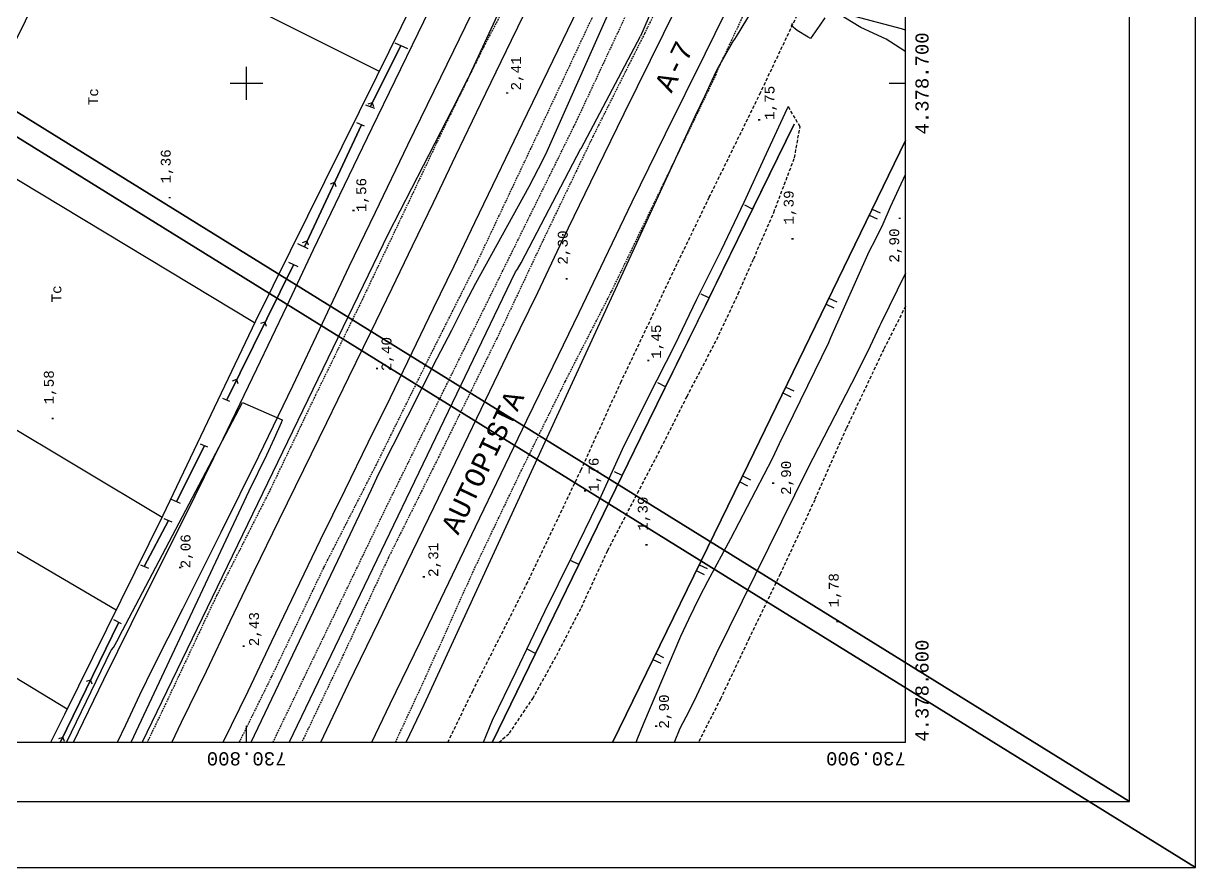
# Model space of a CAD drawing. Extents: x 730354 to 731930, y 4378581 to 4379608.
# Drawn here: x 730766.2 to 730944, y 4378581 to 4378709.1 of the extents above; entities that cross this region are included whole.
import ezdxf
from ezdxf.enums import TextEntityAlignment as Align

# ---------------------------------------------------------------- set-up
doc = ezdxf.new("R2010")
doc.units = 0
doc.header["$MEASUREMENT"] = 0
doc.linetypes.add('DASHED', pattern=[0.75, 0.5, -0.25])
doc.linetypes.add('HIDDEN', pattern=[0.375, 0.25, -0.125])
doc.layers.get('0').update_dxf_attribs({"linetype": 'CONTINUOUS'})
for name, color, linetype in [('1', 7, 'CONTINUOUS'), ('11', 7, 'CONTINUOUS'), ('14', 7, 'CONTINUOUS'), ('2', 7, 'CONTINUOUS'), ('25', 7, 'CONTINUOUS'), ('27', 7, 'CONTINUOUS'), ('36', 7, 'CONTINUOUS'), ('44', 7, 'CONTINUOUS'), ('48', 7, 'CONTINUOUS'), ('50', 7, 'CONTINUOUS'), ('51', 7, 'CONTINUOUS'), ('62', 7, 'CONTINUOUS'), ('8', 7, 'CONTINUOUS'), ('9', 7, 'CONTINUOUS'), ('PATTERN_CLASS', 7, 'CONTINUOUS')]:
    doc.layers.add(name, color=color, linetype=linetype)
doc.styles.add('MONOTXT', font='MONOTXT', dxfattribs={"height": 0.2})

# ---------------------------------------------------------------- blocks, each defined once
blk = doc.blocks.new('SEMI')
at = {"layer": '62', "color": 7, "linetype": 'CONTINUOUS'}
blk.add_line((0, 0), (0, 2.5), dxfattribs=at)
blk = doc.blocks.new('MARVA')
at = {"layer": '62', "color": 7, "linetype": 'CONTINUOUS'}
for p, q in [((4999.95, 0), (4999.95, 7999.93)), ((3999.96, 974.99), (3999.96, 1024.99)), ((4024.96, 999.99), (3974.96, 999.99)), ((4999.95, 999.99), (4974.95, 999.99)), ((4999.95, 0), (0, 0))]:
    blk.add_line(p, q, dxfattribs=at)
at = {"layer": '62', "color": 7, "linetype": 'CONTINUOUS', "xscale": 9.99990686758433, "yscale": 9.99990686758433}
blk.add_blockref('SEMI', (3999.96, 0), dxfattribs=at)
at = {"layer": '62', "color": 7, "linetype": 'CONTINUOUS', "style": 'MONOTXT'}
blk.add_attdef('TAG50', (0, 0), '', height=20, rotation=180, dxfattribs=at)
blk = doc.blocks.new('MARVAL')
at = {"layer": '62', "color": 7, "linetype": 'CONTINUOUS'}
ref = blk.add_blockref('MARVA', (0, 0), dxfattribs=dict(at, xscale=0.1000009313241567, yscale=0.1000009313241567))
ref.add_attrib('TAG40', '730.800', dxfattribs={"color": 7, "linetype": 'CONTINUOUS', "height": 2, "rotation": 180, "style": 'MONOTXT'}).set_placement((400.02, -1.5), align=Align.CENTER)
ref.add_attrib('TAG50', '730.900', (500.05, -1.5), dxfattribs={"color": 7, "linetype": 'CONTINUOUS', "height": 2, "rotation": 180, "style": 'MONOTXT'})
ref.add_attrib('TAG60', '4.378.600', dxfattribs={"color": 7, "linetype": 'CONTINUOUS', "height": 1.99, "rotation": 90, "style": 'MONOTXT'}).set_placement((501.5, 0.09), align=Align.TOP_LEFT)
ref.add_attrib('TAG70', '4.378.700', dxfattribs={"color": 7, "linetype": 'CONTINUOUS', "height": 1.99, "rotation": 90, "style": 'MONOTXT'}).set_placement((501.5, 99.99), align=Align.TOP_CENTER)

msp = doc.modelspace()

# ---------------------------------------------------------------- linework, layer by layer
at = {"layer": '1', "color": 1, "linetype": 'CONTINUOUS'}
for p, q in [((730876.78, 4378680.92), (730883.09, 4378693.83)), ((730870.18, 4378667.44), (730876.77, 4378680.92)), ((730876.76, 4378680.93), (730875.6, 4378681.5)), ((730894.93, 4378680.91), (730896.13, 4378680.33)), ((730894.5, 4378680.01), (730895.69, 4378679.43)), ((730863.59, 4378653.96), (730870.18, 4378667.43)), ((730870.17, 4378667.45), (730869, 4378668.02)), ((730888.38, 4378667.41), (730889.58, 4378666.83)), ((730887.95, 4378666.52), (730889.14, 4378665.94)), ((730863.58, 4378653.97), (730862.41, 4378654.54)), ((730881.4, 4378653.02), (730882.59, 4378652.44)), ((730881.83, 4378653.92), (730883.03, 4378653.34)), ((730856.99, 4378640.48), (730855.82, 4378641.05)), ((730875.28, 4378640.43), (730876.47, 4378639.84)), ((730874.84, 4378639.53), (730876.04, 4378638.95)), ((730850.42, 4378626.99), (730849.25, 4378627.56)), ((730868.25, 4378626.06), (730869.45, 4378625.47)), ((730868.69, 4378626.95), (730869.88, 4378626.37)), ((730843.85, 4378613.5), (730842.68, 4378614.07)), ((730862.1, 4378613.48), (730863.29, 4378612.89)), ((730861.66, 4378612.58), (730862.86, 4378612))]:
    msp.add_line(p, q, dxfattribs=at)
for points in [[(730855.51, 4378600), (730876.13, 4378642.17), (730900, 4378691.35)], [(730857.01, 4378640.47), (730859.8, 4378646.21), (730863.59, 4378653.95)], [(730837.29, 4378600), (730843.86, 4378613.49), (730850.43, 4378626.98), (730857, 4378640.47)]]:
    msp.add_lwpolyline(points, dxfattribs=at)
at = {"layer": '11', "color": 1, "linetype": 'CONTINUOUS'}
for points in [[(730835.67, 4378727.48), (730826.01, 4378707.58), (730819.03, 4378693.21), (730814.09, 4378683.03), (730810.12, 4378674.73), (730806.06, 4378666.15), (730801.54, 4378656.64), (730796.42, 4378646.02), (730790.75, 4378634.5), (730784.64, 4378622.31), (730778.28, 4378609.5), (730773.71, 4378600)], [(730841.07, 4378724.87), (730831.41, 4378704.96), (730824.43, 4378690.6), (730819.5, 4378680.42), (730815.54, 4378672.14), (730811.48, 4378663.57), (730806.96, 4378654.04), (730801.82, 4378643.4), (730796.13, 4378631.85), (730790.3, 4378620.23), (730785.85, 4378611.42), (730783.76, 4378607.17), (730781.63, 4378602.62), (730780.39, 4378600)]]:
    msp.add_lwpolyline(points, dxfattribs=at)
at = {"layer": '14', "color": 1, "linetype": 'CONTINUOUS'}
for points in [[(730900, 4378783.87), (730896.41, 4378776.44), (730884.31, 4378751.46), (730869.83, 4378721.04), (730863.29, 4378707.55)], [(730900, 4378766.65), (730891.05, 4378748.17), (730869.56, 4378704.42)], [(730788.65, 4378600), (730790.15, 4378603.08), (730793.92, 4378610.82), (730797.54, 4378618.38), (730801.16, 4378625.96), (730804.94, 4378633.76), (730808.69, 4378641.41), (730812.19, 4378648.56), (730815.55, 4378655.42), (730818.86, 4378662.23), (730822.08, 4378668.91), (730825.19, 4378675.36), (730828.35, 4378681.94), (730831.77, 4378689.05), (730835.57, 4378696.94), (730840.23, 4378706.58), (730847.73, 4378722.09)], [(730796.43, 4378600), (730796.45, 4378600.04), (730800.23, 4378607.79), (730803.85, 4378615.34), (730807.47, 4378622.92), (730811.23, 4378630.71), (730814.97, 4378638.34), (730818.48, 4378645.48), (730821.84, 4378652.35), (730825.15, 4378659.17), (730828.38, 4378665.87), (730831.49, 4378672.33), (730834.66, 4378678.9), (730838.07, 4378686.02), (730841.87, 4378693.91), (730846.53, 4378703.54), (730854.03, 4378719.05)], [(730863.29, 4378707.55), (730857.25, 4378695.38), (730852.17, 4378685.02), (730847.97, 4378676.27), (730844.13, 4378668.23), (730840.18, 4378660.09), (730836.19, 4378651.88), (730832.3, 4378643.8), (730828.4, 4378635.67), (730824.33, 4378627.23), (730820.02, 4378618.3), (730815.45, 4378608.82), (730811.21, 4378600)], [(730869.56, 4378704.42), (730863.53, 4378692.28), (730858.47, 4378681.96), (730854.27, 4378673.23), (730850.44, 4378665.19), (730846.48, 4378657.05), (730842.49, 4378648.84), (730838.6, 4378640.76), (730834.71, 4378632.64), (730830.64, 4378624.19), (730826.33, 4378615.26), (730821.76, 4378605.78), (730818.98, 4378600)]]:
    msp.add_lwpolyline(points, dxfattribs=at)
at = {"layer": '2', "color": 1, "linetype": 'CONTINUOUS'}
for p, q in [((730824.47, 4378705.26), (730822.56, 4378706.1)), ((730818.05, 4378696.73), (730819.41, 4378696.23)), ((730817.91, 4378693.52), (730816.73, 4378694.03)), ((730807.74, 4378675.69), (730809.33, 4378674.92)), ((730807.83, 4378672.14), (730806.44, 4378672.83)), ((730796.34, 4378652.25), (730797.42, 4378651.79)), ((730794.12, 4378644.77), (730793.04, 4378645.23)), ((730788.58, 4378636.88), (730789.96, 4378636.28)), ((730788.71, 4378633.41), (730787.52, 4378633.92)), ((730783.9, 4378626.92), (730785.11, 4378626.42)), ((730781.05, 4378618.01), (730779.86, 4378618.58))]:
    msp.add_line(p, q, dxfattribs=at)
at = {"layer": '25', "color": 5, "linetype": 'HIDDEN'}
msp.add_lwpolyline([(730804.01, 4378600), (730821.08, 4378635.42), (730850.02, 4378694.15), (730858.37, 4378712.02)], dxfattribs=at)
at = {"layer": '27', "color": 5, "linetype": 'CONTINUOUS'}
for p, q in [((730823.44, 4378705.71), (730818.78, 4378696.46)), ((730819.07, 4378697.06), (730818.4, 4378696.84)), ((730819.07, 4378697.06), (730819.26, 4378696.47)), ((730817.46, 4378693.72), (730808.82, 4378675.17)), ((730813.34, 4378684.94), (730812.68, 4378684.7)), ((730813.34, 4378684.94), (730813.55, 4378684.36)), ((730809.13, 4378676.06), (730808.47, 4378675.82)), ((730809.13, 4378676.06), (730809.34, 4378675.48)), ((730807.15, 4378672.48), (730797.01, 4378651.96)), ((730802.79, 4378663.76), (730802.12, 4378663.54)), ((730802.79, 4378663.76), (730802.99, 4378663.18)), ((730798.47, 4378655.04), (730797.8, 4378654.82)), ((730798.47, 4378655.04), (730798.67, 4378654.46)), ((730793.63, 4378644.98), (730789.36, 4378636.54)), ((730788.14, 4378633.66), (730784.49, 4378626.68)), ((730780.62, 4378618.22), (730771.72, 4378600)), ((730776.32, 4378609.44), (730775.65, 4378609.21)), ((730776.32, 4378609.44), (730776.52, 4378608.86)), ((730772.14, 4378600.74), (730771.47, 4378600.51)), ((730772.14, 4378600.74), (730772.34, 4378600.16))]:
    msp.add_line(p, q, dxfattribs=at)
at = {"layer": '44', "color": 44, "linetype": 'CONTINUOUS'}
for points in [[(730900, 4378793.02), (730885.52, 4378762.06), (730885.34, 4378761.65), (730882.54, 4378755.57), (730882.48, 4378755.42), (730873.22, 4378736.84), (730873.2, 4378736.84), (730869.03, 4378727.69), (730868.84, 4378727.28), (730867.88, 4378725.53), (730866.92, 4378723.64), (730859.77, 4378707.17)], [(730784.16, 4378600), (730821.53, 4378677.21), (730832.15, 4378697.86), (730832.44, 4378698.4), (730833.62, 4378700.8), (730833.87, 4378701.3), (730845.25, 4378725.87), (730845.29, 4378725.85)], [(730878.31, 4378713.73), (730874.28, 4378707.12), (730874.05, 4378706.73), (730873.91, 4378706.5), (730871.39, 4378702.14)], [(730855.53, 4378712.05), (730855.52, 4378712.03), (730855.35, 4378711.63), (730845.35, 4378689.21), (730844.27, 4378687.05), (730842.82, 4378684.3), (730834.74, 4378669.61), (730833.17, 4378666.63), (730831.08, 4378662.48), (730828.86, 4378658.26), (730820, 4378640.67), (730818.94, 4378638.34), (730814.31, 4378628.62), (730800.66, 4378600)], [(730887.73, 4378709.96), (730886.99, 4378708.82), (730885.59, 4378706.83), (730885.2, 4378707.03), (730883.56, 4378708.02), (730882.7, 4378708.73), (730882.85, 4378709.16)], [(730900, 4378708.09), (730899.36, 4378708.27), (730891.32, 4378710.39)], [(730806.49, 4378600), (730840.84, 4378671.39), (730840.84, 4378671.38), (730841.11, 4378671.8), (730841.66, 4378672.78), (730850.72, 4378690.12), (730850.76, 4378690.12), (730859.77, 4378707.17)], [(730871.39, 4378702.14), (730871.35, 4378702.05), (730871.17, 4378701.64), (730869.55, 4378698.12), (730868.09, 4378695.09), (730826.93, 4378605.71), (730824.18, 4378600)], [(730859.14, 4378600), (730859.29, 4378600.42), (730860.29, 4378602.89), (730865.92, 4378616.12), (730867.11, 4378618.71), (730868.72, 4378622.05), (730869.98, 4378624.46), (730873.5, 4378630.94), (730879.8, 4378643.06), (730880.87, 4378645.33), (730888.36, 4378660.69), (730888.36, 4378660.69), (730888.67, 4378661.42), (730894.49, 4378674.48), (730895.44, 4378676.3), (730896.6, 4378678.71), (730897.72, 4378681.25), (730900, 4378686.16)], [(730900, 4378671.22), (730896.24, 4378663.57), (730896.23, 4378663.55), (730896.05, 4378663.15), (730894.61, 4378660.1), (730892.59, 4378656.01), (730885.12, 4378641.53), (730871.24, 4378613.42), (730870.12, 4378610.94), (730867.93, 4378606.32), (730866.66, 4378603.83), (730865.74, 4378602.09), (730864.89, 4378600)], [(730772.69, 4378600), (730779.48, 4378613.98), (730779.53, 4378614.04), (730779.82, 4378614.38), (730780.35, 4378615.28), (730781.21, 4378616.98), (730799.37, 4378651.57), (730799.77, 4378651.4), (730805.4, 4378648.92), (730805.41, 4378648.91), (730805.25, 4378648.5), (730804.22, 4378646.12), (730803.03, 4378643.58), (730800.35, 4378638.12), (730782.46, 4378600)]]:
    msp.add_lwpolyline(points, dxfattribs=at)
at = {"layer": '51', "color": 3, "linetype": 'CONTINUOUS'}
for p, q in [((730801.21, 4378663.66), (730755.73, 4378691.07)), ((730739.79, 4378662.56), (730787.22, 4378634.17)), ((730780.22, 4378620.07), (730731.64, 4378648.58)), ((730723.44, 4378635.07), (730772.8, 4378605.09))]:
    msp.add_line(p, q, dxfattribs=at)
for points in [[(730832.85, 4378727.69), (730819.72, 4378701), (730801.34, 4378663.92), (730787.33, 4378634.4), (730772.36, 4378604.21), (730770.27, 4378600)], [(730703.55, 4378600), (730711.47, 4378614.02), (730721.98, 4378632.66), (730736.16, 4378656.02), (730739.76, 4378662.51), (730738.51, 4378663.71), (730749.97, 4378682.31), (730762.1, 4378700.76), (730772.19, 4378721.19), (730775.49, 4378726.41), (730802.22, 4378710.82), (730820.14, 4378701.86)]]:
    msp.add_lwpolyline(points, dxfattribs=at)
at = {"layer": '8', "color": 7, "linetype": 'DASHED'}
for points in [[(730877.88, 4378698.36), (730885.78, 4378715.06), (730889.6, 4378722.69), (730898.82, 4378742.05), (730900, 4378744.6)], [(730830.54, 4378600), (730834.32, 4378607.79), (730842.5, 4378623.98), (730850.75, 4378641.32), (730856.79, 4378654.62), (730865.44, 4378672.84), (730870.22, 4378682.71), (730877.88, 4378698.36)], [(730838.29, 4378600), (730839.9, 4378601.39), (730843.44, 4378606.67), (730847.07, 4378613.21), (730850.81, 4378620.48), (730854.81, 4378629.12), (730859.34, 4378637.83), (730862.92, 4378644.69), (730866.84, 4378652.5), (730871.02, 4378660.48), (730874.62, 4378668.08), (730876.96, 4378673.39), (730880.01, 4378680.42), (730883.15, 4378688.71), (730883.99, 4378693.42), (730882.18, 4378696.5)], [(730900, 4378666.18), (730896.68, 4378659.64), (730891, 4378647.63), (730886.22, 4378636.81), (730880.98, 4378625.55), (730876.28, 4378615.82), (730871.92, 4378606.6), (730868.59, 4378600.05), (730868.56, 4378600)]]:
    msp.add_lwpolyline(points, dxfattribs=at)
at = {"layer": '8', "color": 7, "linetype": 'CONTINUOUS'}
for points in [[(730900, 4378704.84), (730899.91, 4378704.9), (730897.06, 4378706.73), (730893.2, 4378708.48), (730890.63, 4378710.04), (730889.66, 4378710.69), (730888.85, 4378712.19), (730889.17, 4378714.46), (730889.54, 4378715.29), (730894.44, 4378724.67), (730900, 4378735.98)], [(730882.18, 4378696.5), (730881.98, 4378696.08), (730878.84, 4378689.3), (730875.45, 4378681.92), (730872, 4378674.71), (730868.3, 4378667.19), (730865.01, 4378660.32), (730860.88, 4378652.29), (730857.02, 4378644.42), (730853.24, 4378636.19), (730849.34, 4378628.21), (730845.24, 4378619.83), (730840.85, 4378610.69), (730837.26, 4378603.34), (730835.93, 4378600)]]:
    msp.add_lwpolyline(points, dxfattribs=at)
at = {"layer": '9', "color": 1, "linetype": 'HIDDEN'}
for points in [[(730900, 4378789.58), (730894.14, 4378776.9), (730885.48, 4378759.16), (730873.92, 4378735.34), (730860.81, 4378708.42)], [(730871.5, 4378702.05), (730879.75, 4378719.58), (730884.37, 4378728.1), (730887.74, 4378735.33), (730896.44, 4378752.94), (730900, 4378761.17)], [(730845.26, 4378723.08), (730841.51, 4378716.03), (730835.99, 4378705.57), (730829.7, 4378692.76), (730823.92, 4378680.56), (730817.5, 4378667.06), (730810.48, 4378652.71), (730803.52, 4378638.19), (730795.45, 4378622.25), (730787.75, 4378605.88), (730784.92, 4378600)], [(730798.91, 4378600), (730803.84, 4378610.01), (730811.75, 4378626.55), (730819.71, 4378642.15), (730827.35, 4378657.63), (730835.06, 4378672.98), (730844.86, 4378693.75), (730855.55, 4378716.58)], [(730860.81, 4378708.42), (730860.38, 4378707.54), (730852.54, 4378691.89), (730845.25, 4378676.73), (730837.97, 4378661.27), (730829.14, 4378643.28), (730821.54, 4378628.05), (730814.69, 4378613.26), (730808.38, 4378600)], [(730822.6, 4378600), (730827.06, 4378609.61), (730834.33, 4378625.81), (730841.48, 4378640.78), (730848.4, 4378654.83), (730855.41, 4378668.48), (730863.03, 4378684.25), (730871.22, 4378701.26), (730871.5, 4378702.05)]]:
    msp.add_lwpolyline(points, dxfattribs=at)
at = {"layer": 'PATTERN_CLASS', "color": 5, "linetype": 'CONTINUOUS'}
for p, q in [((730818.78, 4378696.46), (730823.44, 4378705.71)), ((730808.82, 4378675.17), (730817.46, 4378693.72)), ((730797.01, 4378651.96), (730807.15, 4378672.48)), ((730789.36, 4378636.54), (730793.63, 4378644.98)), ((730784.49, 4378626.68), (730788.14, 4378633.66)), ((730771.72, 4378600), (730780.62, 4378618.22))]:
    msp.add_line(p, q, dxfattribs=at)
at = {"layer": 'PATTERN_CLASS', "color": 1, "linetype": 'CONTINUOUS'}
for points in [[(730883.09, 4378693.83), (730859.8, 4378646.21), (730837.29, 4378600)], [(730900, 4378691.35), (730876.13, 4378642.17), (730855.51, 4378600)]]:
    msp.add_lwpolyline(points, dxfattribs=at)

# ---------------------------------------------------------------- block references
at = {"layer": '62', "color": 7, "linetype": 'CONTINUOUS'}
msp.add_blockref('MARVAL', (730400, 4378600), dxfattribs=at)

# ---------------------------------------------------------------- texts
at = {"layer": '36', "color": 7, "linetype": 'CONTINUOUS', "style": 'MONOTXT'}
for p in [(730777.49, 4378696.68), (730771.91, 4378666.76)]:
    msp.add_text('Tc', height=1.5, rotation=90, dxfattribs=at).set_placement(p)
at = {"layer": '48', "color": 7, "linetype": 'CONTINUOUS', "style": 'MONOTXT'}
for s, p in [(' 2,41', (730841.64, 4378697.62)), ('.', (730839.73, 4378697.89)), (' 1,75', (730880.11, 4378693.14)), ('.', (730877.95, 4378693.8)), (' 1,36', (730788.5, 4378683.51)), (' 1,56', (730818.17, 4378679.16)), ('.', (730788.5, 4378682.01)), (' 1,39', (730883.02, 4378677.27)), ('.', (730816.39, 4378680.07)), ('.', (730899.28, 4378678.87)), (' 2,30', (730848.74, 4378671.19)), (' 2,90', (730899.03, 4378671.49)), ('.', (730883.02, 4378675.77)), ('.', (730848.74, 4378669.69)), (' 1,45', (730862.91, 4378656.91)), (' 2,40', (730821.99, 4378655.03)), ('.', (730861.13, 4378657.31)), (' 1,58', (730770.76, 4378649.98)), ('.', (730819.96, 4378656.07)), ('.', (730770.76, 4378648.48)), (' 1,76', (730853.43, 4378636.72)), (' 2,90', (730882.62, 4378636.24)), ('.', (730851.52, 4378637.51)), ('.', (730880.08, 4378638.67)), (' 1,39', (730860.87, 4378630.82)), (' 2,06', (730791.5, 4378625.1)), (' 2,31', (730829.09, 4378623.8)), ('.', (730860.87, 4378629.32)), ('.', (730790.1, 4378625.88)), ('.', (730827.06, 4378624.46)), (' 1,78', (730889.85, 4378619.19)), (' 2,43', (730801.89, 4378613.28)), ('.', (730889.85, 4378617.69)), ('.', (730799.73, 4378613.94)), (' 2,90', (730864.1, 4378600.78)), ('.', (730862.32, 4378601.82))]:
    msp.add_text(s, height=1.5, rotation=90, dxfattribs=at).set_placement(p)
at = {"layer": '50', "color": 7, "linetype": 'CONTINUOUS', "style": 'MONOTXT'}
for s, rotation, p in [('A-7', 63.5862, (730864.48, 4378698.43)), ('AUTOPISTA', 64.4026, (730832.12, 4378631.35))]:
    msp.add_text(s, height=3, rotation=rotation, dxfattribs=at).set_placement(p)

# ---------------------------------------------------------------- meshes
at = {"color": 7, "linetype": 'CONTINUOUS'}
mesh = msp.add_polyface(dxfattribs=at)
corners = [(730354.5, 4378581), (730354.5, 4378581), (730354.5, 4378771.96), (730662.5, 4378581), (730354.5, 4378946.49), (730944, 4378581), (730354.5, 4379607.5), (730944, 4379242.01), (730944, 4379607.5)]
mesh.append_faces([[corners[k] for k in face] for face in [(0, 1, 3, 2), (2, 3, 5, 4), (4, 5, 7, 6), (6, 7, 8, 8)]], dxfattribs={"vtx0": -1, "vtx2": -1, "color": 7})
mesh = msp.add_polyface(dxfattribs=at)
corners = [(730364.5, 4378591), (730364.5, 4378591), (730364.5, 4378775.76), (730662.5, 4378591), (730364.5, 4378944.09), (730934, 4378591), (730364.5, 4379411), (730934, 4379057.91), (730662.5, 4379411), (730934, 4379242.67), (730934, 4379411)]
mesh.append_faces([[corners[k] for k in face] for face in [(0, 1, 3, 2), (2, 3, 5, 4), (4, 5, 7, 6), (6, 7, 9, 8), (8, 9, 10, 10)]], dxfattribs={"vtx0": -1, "vtx2": -1, "color": 7})

doc.saveas('drawing.dxf')
